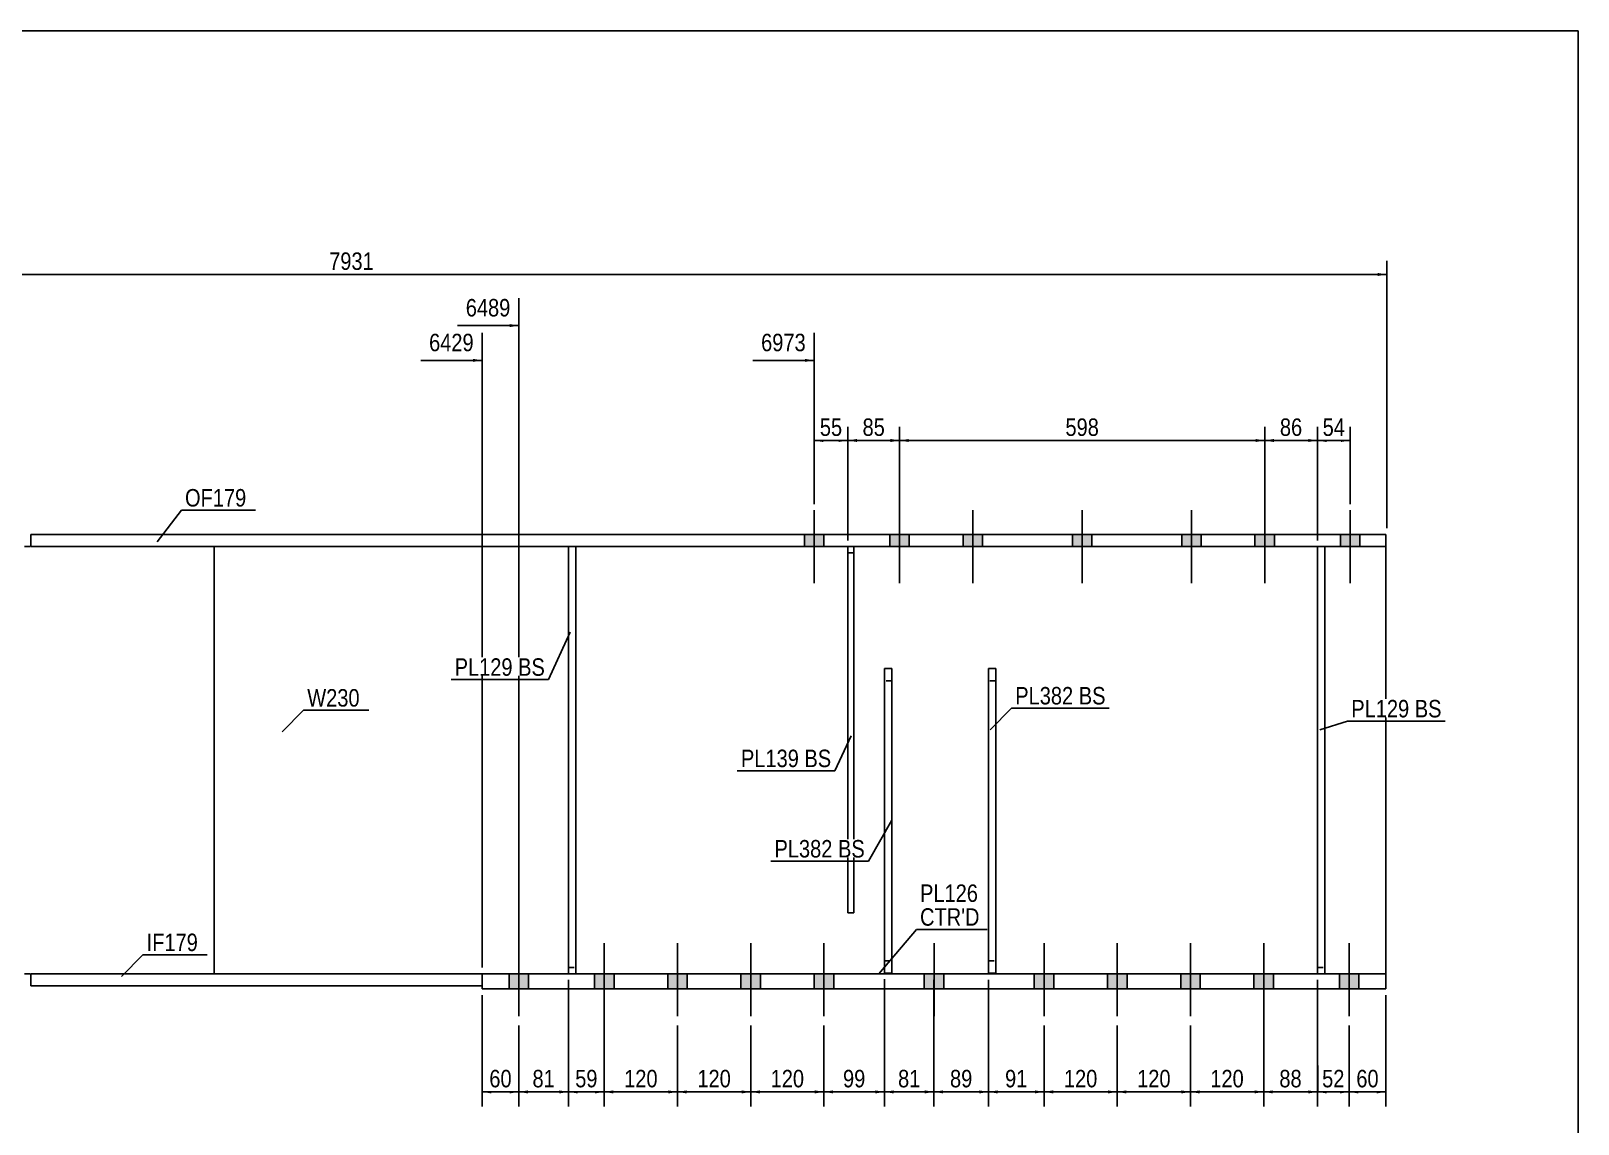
# Model space of a CAD drawing. Header units: millimetres. Extents: x -343 to 69, y -133 to 155.
# Drawn here: x -184.4 to 69.1, y -24.6 to 154.5 of the extents above; entities that cross this region are included whole.
import ezdxf

# ---------------------------------------------------------------- set-up
doc = ezdxf.new("R2010")
doc.units = ezdxf.units.MM
doc.linetypes.add('DXK_LINE_DOT1', pattern=[1.8814, 0.9407, -0.9407])
doc.styles.add('Arial Narrow', font='ARIALN.TTF', dxfattribs={"height": 0.2})

# ---------------------------------------------------------------- blocks, each defined once
blk = doc.blocks.new('Unknown-622253825-1209')
at = {"color": 5, "linetype": 'Continuous'}
for p, q in [((69.09, 154.51), (-340.91, 154.51)), ((69.09, -132.49), (69.09, 154.51))]:
    blk.add_line(p, q, dxfattribs=at)
blk = doc.blocks.new('Bolt-622253825-1235 - 1230')
at = {"linetype": 'Continuous'}
for points in [[(-102.86, 0), (-106.06, 0), (-106.06, -2.5), (-102.86, -2.5)], [(-102.86, 0), (-106.06, 0), (-106.06, -2.5), (-102.86, -2.5)], [(-102.86, 0), (-106.06, 0), (-106.06, -2.5), (-102.86, -2.5)], [(-102.86, 0), (-106.06, 0), (-106.06, -2.5), (-102.86, -2.5)], [(-88.86, 0), (-92.06, 0), (-92.06, -2.5), (-88.86, -2.5)], [(-88.86, 0), (-92.06, 0), (-92.06, -2.5), (-88.86, -2.5)], [(-88.86, 0), (-92.06, 0), (-92.06, -2.5), (-88.86, -2.5)], [(-88.86, 0), (-92.06, 0), (-92.06, -2.5), (-88.86, -2.5)], [(-76.86, 0), (-80.06, 0), (-80.06, -2.5), (-76.86, -2.5)], [(-76.86, 0), (-80.06, 0), (-80.06, -2.5), (-76.86, -2.5)], [(-76.86, 0), (-80.06, 0), (-80.06, -2.5), (-76.86, -2.5)], [(-76.86, 0), (-80.06, 0), (-80.06, -2.5), (-76.86, -2.5)], [(-64.86, 0), (-68.06, 0), (-68.06, -2.5), (-64.86, -2.5)], [(-64.86, 0), (-68.06, 0), (-68.06, -2.5), (-64.86, -2.5)], [(-64.86, 0), (-68.06, 0), (-68.06, -2.5), (-64.86, -2.5)], [(-64.86, 0), (-68.06, 0), (-68.06, -2.5), (-64.86, -2.5)], [(-52.86, 0), (-56.06, 0), (-56.06, -2.5), (-52.86, -2.5)], [(-52.86, 0), (-56.06, 0), (-56.06, -2.5), (-52.86, -2.5)], [(-52.86, 0), (-56.06, 0), (-56.06, -2.5), (-52.86, -2.5)], [(-52.86, 0), (-56.06, 0), (-56.06, -2.5), (-52.86, -2.5)], [(-34.83, 0), (-38.03, 0), (-38.03, -2.5), (-34.83, -2.5)], [(-34.83, 0), (-38.03, 0), (-38.03, -2.5), (-34.83, -2.5)], [(-34.83, 0), (-38.03, 0), (-38.03, -2.5), (-34.83, -2.5)], [(-34.83, 0), (-38.03, 0), (-38.03, -2.5), (-34.83, -2.5)], [(-16.81, 0), (-20.01, 0), (-20.01, -2.5), (-16.81, -2.5)], [(-16.81, 0), (-20.01, 0), (-20.01, -2.5), (-16.81, -2.5)], [(-16.81, 0), (-20.01, 0), (-20.01, -2.5), (-16.81, -2.5)], [(-16.81, 0), (-20.01, 0), (-20.01, -2.5), (-16.81, -2.5)], [(-4.81, 0), (-8.01, 0), (-8.01, -2.5), (-4.81, -2.5)], [(-4.81, 0), (-8.01, 0), (-8.01, -2.5), (-4.81, -2.5)], [(-4.81, 0), (-8.01, 0), (-8.01, -2.5), (-4.81, -2.5)], [(-4.81, 0), (-8.01, 0), (-8.01, -2.5), (-4.81, -2.5)], [(7.19, 0), (3.99, 0), (3.99, -2.5), (7.19, -2.5)], [(7.19, 0), (3.99, 0), (3.99, -2.5), (7.19, -2.5)], [(7.19, 0), (3.99, 0), (3.99, -2.5), (7.19, -2.5)], [(7.19, 0), (3.99, 0), (3.99, -2.5), (7.19, -2.5)], [(19.19, 0), (15.99, 0), (15.99, -2.5), (19.19, -2.5)], [(19.19, 0), (15.99, 0), (15.99, -2.5), (19.19, -2.5)], [(19.19, 0), (15.99, 0), (15.99, -2.5), (19.19, -2.5)], [(19.19, 0), (15.99, 0), (15.99, -2.5), (19.19, -2.5)], [(33.19, 0), (29.99, 0), (29.99, -2.5), (33.19, -2.5)], [(33.19, 0), (29.99, 0), (29.99, -2.5), (33.19, -2.5)], [(33.19, 0), (29.99, 0), (29.99, -2.5), (33.19, -2.5)], [(33.19, 0), (29.99, 0), (29.99, -2.5), (33.19, -2.5)]]:
    blk.add_hatch(color=3, dxfattribs=at).paths.add_polyline_path(points)
at = {"color": 3, "linetype": 'Continuous'}
for p, q in [((-104.46, -6.98), (-104.46, 5)), ((-104.46, -6.98), (-104.46, 5)), ((-104.46, -6.98), (-104.46, 5)), ((-104.46, -6.98), (-104.46, 5)), ((-90.46, -6.98), (-90.46, 5)), ((-90.46, -6.98), (-90.46, 5)), ((-90.46, -6.98), (-90.46, 5)), ((-90.46, -6.98), (-90.46, 5)), ((-78.46, -6.98), (-78.46, 5)), ((-78.46, -6.98), (-78.46, 5)), ((-78.46, -6.98), (-78.46, 5)), ((-78.46, -6.98), (-78.46, 5)), ((-66.46, -6.98), (-66.46, 5)), ((-66.46, -6.98), (-66.46, 5)), ((-66.46, -6.98), (-66.46, 5)), ((-66.46, -6.98), (-66.46, 5)), ((-54.46, -6.98), (-54.46, 5)), ((-54.46, -6.98), (-54.46, 5)), ((-54.46, -6.98), (-54.46, 5)), ((-54.46, -6.98), (-54.46, 5)), ((-36.43, -6.98), (-36.43, 5)), ((-36.43, -6.98), (-36.43, 5)), ((-36.43, -6.98), (-36.43, 5)), ((-36.43, -6.98), (-36.43, 5)), ((-18.41, -6.98), (-18.41, 5)), ((-18.41, -6.98), (-18.41, 5)), ((-18.41, -6.98), (-18.41, 5)), ((-18.41, -6.98), (-18.41, 5)), ((-6.41, -6.98), (-6.41, 5)), ((-6.41, -6.98), (-6.41, 5)), ((-6.41, -6.98), (-6.41, 5)), ((-6.41, -6.98), (-6.41, 5)), ((5.59, -6.98), (5.59, 5)), ((5.59, -6.98), (5.59, 5)), ((5.59, -6.98), (5.59, 5)), ((5.59, -6.98), (5.59, 5)), ((17.59, -6.98), (17.59, 5)), ((17.59, -6.98), (17.59, 5)), ((17.59, -6.98), (17.59, 5)), ((17.59, -6.98), (17.59, 5)), ((31.59, -6.98), (31.59, 5)), ((31.59, -6.98), (31.59, 5)), ((31.59, -6.98), (31.59, 5)), ((31.59, -6.98), (31.59, 5)), ((-106.06, -2.5), (-106.06, 0)), ((-106.06, -2.5), (-106.06, 0)), ((-106.06, -2.5), (-106.06, 0)), ((-106.06, -2.5), (-106.06, 0)), ((-102.86, -2.5), (-102.86, 0)), ((-102.86, -2.5), (-102.86, 0)), ((-102.86, -2.5), (-102.86, 0)), ((-102.86, -2.5), (-102.86, 0)), ((-92.06, -2.5), (-92.06, 0)), ((-92.06, -2.5), (-92.06, 0)), ((-92.06, -2.5), (-92.06, 0)), ((-92.06, -2.5), (-92.06, 0)), ((-88.86, -2.5), (-88.86, 0)), ((-88.86, -2.5), (-88.86, 0)), ((-88.86, -2.5), (-88.86, 0)), ((-88.86, -2.5), (-88.86, 0)), ((-80.06, -2.5), (-80.06, 0)), ((-80.06, -2.5), (-80.06, 0)), ((-80.06, -2.5), (-80.06, 0)), ((-80.06, -2.5), (-80.06, 0)), ((-76.86, -2.5), (-76.86, 0)), ((-76.86, -2.5), (-76.86, 0)), ((-76.86, -2.5), (-76.86, 0)), ((-76.86, -2.5), (-76.86, 0)), ((-68.06, -2.5), (-68.06, 0)), ((-68.06, -2.5), (-68.06, 0)), ((-68.06, -2.5), (-68.06, 0)), ((-68.06, -2.5), (-68.06, 0)), ((-64.86, -2.5), (-64.86, 0)), ((-64.86, -2.5), (-64.86, 0)), ((-64.86, -2.5), (-64.86, 0)), ((-64.86, -2.5), (-64.86, 0)), ((-56.06, -2.5), (-56.06, 0)), ((-56.06, -2.5), (-56.06, 0)), ((-56.06, -2.5), (-56.06, 0)), ((-56.06, -2.5), (-56.06, 0)), ((-52.86, -2.5), (-52.86, 0)), ((-52.86, -2.5), (-52.86, 0)), ((-52.86, -2.5), (-52.86, 0)), ((-52.86, -2.5), (-52.86, 0)), ((-38.03, -2.5), (-38.03, 0)), ((-38.03, -2.5), (-38.03, 0)), ((-38.03, -2.5), (-38.03, 0)), ((-38.03, -2.5), (-38.03, 0)), ((-34.83, -2.5), (-34.83, 0)), ((-34.83, -2.5), (-34.83, 0)), ((-34.83, -2.5), (-34.83, 0)), ((-34.83, -2.5), (-34.83, 0)), ((-20.01, -2.5), (-20.01, 0)), ((-20.01, -2.5), (-20.01, 0)), ((-20.01, -2.5), (-20.01, 0)), ((-20.01, -2.5), (-20.01, 0)), ((-16.81, -2.5), (-16.81, 0)), ((-16.81, -2.5), (-16.81, 0)), ((-16.81, -2.5), (-16.81, 0)), ((-16.81, -2.5), (-16.81, 0)), ((-8.01, -2.5), (-8.01, 0)), ((-8.01, -2.5), (-8.01, 0)), ((-8.01, -2.5), (-8.01, 0)), ((-8.01, -2.5), (-8.01, 0)), ((-4.81, -2.5), (-4.81, 0)), ((-4.81, -2.5), (-4.81, 0)), ((-4.81, -2.5), (-4.81, 0)), ((-4.81, -2.5), (-4.81, 0)), ((3.99, -2.5), (3.99, 0)), ((3.99, -2.5), (3.99, 0)), ((3.99, -2.5), (3.99, 0)), ((3.99, -2.5), (3.99, 0)), ((7.19, -2.5), (7.19, 0)), ((7.19, -2.5), (7.19, 0)), ((7.19, -2.5), (7.19, 0)), ((7.19, -2.5), (7.19, 0)), ((15.99, -2.5), (15.99, 0)), ((15.99, -2.5), (15.99, 0)), ((15.99, -2.5), (15.99, 0)), ((15.99, -2.5), (15.99, 0)), ((19.19, -2.5), (19.19, 0)), ((19.19, -2.5), (19.19, 0)), ((19.19, -2.5), (19.19, 0)), ((19.19, -2.5), (19.19, 0)), ((29.99, -2.5), (29.99, 0)), ((29.99, -2.5), (29.99, 0)), ((29.99, -2.5), (29.99, 0)), ((29.99, -2.5), (29.99, 0)), ((33.19, -2.5), (33.19, 0)), ((33.19, -2.5), (33.19, 0)), ((33.19, -2.5), (33.19, 0)), ((33.19, -2.5), (33.19, 0))]:
    blk.add_line(p, q, dxfattribs=at)
blk = doc.blocks.new('Part-622253825-1252 - 1230')
at = {"color": 7, "linetype": 'DXK_LINE_DOT1'}
for p, q in [((-299.5, 70), (-299.5, 0)), ((-299.5, 70), (-234.49, 70)), ((-234.39, 70), (-154.39, 70)), ((-154.39, 70), (-154.39, 0)), ((-299.5, 0), (-234.49, 0)), ((-234.39, 0), (-154.39, 0))]:
    blk.add_line(p, q, dxfattribs=at)
blk = doc.blocks.new('Part-622253825-1497 - 1230')
at = {"color": 2, "linetype": 'Continuous'}
for p, q in [((37.59, 0), (-110.47, 0)), ((-110.47, 0), (-110.47, -2.5)), ((37.59, -2.5), (-110.47, -2.5)), ((37.59, -2.5), (37.59, 0))]:
    blk.add_line(p, q, dxfattribs=at)
blk = doc.blocks.new('Part-622253825-1463 - 1230')
at = {"color": 2, "linetype": 'Continuous'}
for p, q in [((-96.32, 0), (-96.32, 70)), ((-96.32, 70), (-95.12, 70)), ((-95.12, 70), (-95.12, 0)), ((-95.12, 0), (-96.32, 0))]:
    blk.add_line(p, q, dxfattribs=at)
blk = doc.blocks.new('Part-622253825-3722 - 1230')
at = {"color": 2, "linetype": 'Continuous'}
for p, q in [((-44.55, 50), (-44.55, 0.1)), ((-43.35, 50), (-44.55, 50)), ((-43.35, 50), (-43.35, 0.1)), ((-43.35, 0.1), (-44.55, 0.1))]:
    blk.add_line(p, q, dxfattribs=at)
blk = doc.blocks.new('Part-622253825-1361 - 1230')
at = {"color": 2, "linetype": 'Continuous'}
for p, q in [((-50.55, 70), (-50.55, 10)), ((-50.55, 70), (-49.55, 70)), ((-49.55, 70), (-49.55, 10)), ((-49.55, 10), (-50.55, 10))]:
    blk.add_line(p, q, dxfattribs=at)
at = {"color": 7, "linetype": 'DXK_LINE_DOT1'}
blk.add_line((-50.55, 69), (-49.55, 69), dxfattribs=at)
blk = doc.blocks.new('Part-622253825-1384 - 1230')
at = {"color": 7, "linetype": 'DXK_LINE_DOT1'}
for p, q in [((-50.55, 10), (-50.55, 70)), ((-50.55, 70), (-49.55, 70)), ((-49.55, 70), (-49.55, 10)), ((-49.55, 10), (-50.55, 10))]:
    blk.add_line(p, q, dxfattribs=at)
blk = doc.blocks.new('Part-622253825-1436 - 1230')
at = {"color": 7, "linetype": 'DXK_LINE_DOT1'}
for p, q in [((-96.32, 70), (-96.32, 0)), ((-96.32, 70), (-95.12, 70)), ((-95.12, 70), (-95.12, 0)), ((-96.32, 1), (-95.12, 1)), ((-95.12, 0), (-96.32, 0))]:
    blk.add_line(p, q, dxfattribs=at)
blk = doc.blocks.new('Part-622253825-1441 - 1230')
at = {"color": 7, "linetype": 'DXK_LINE_DOT1'}
for p, q in [((26.39, 70), (26.39, 0)), ((26.39, 70), (27.59, 70)), ((27.59, 70), (27.59, 0)), ((26.39, 1), (27.59, 1)), ((27.59, 0), (26.39, 0))]:
    blk.add_line(p, q, dxfattribs=at)
blk = doc.blocks.new('Part-622253825-1468 - 1230')
at = {"color": 2, "linetype": 'Continuous'}
for p, q in [((26.39, 0), (26.39, 70)), ((26.39, 70), (27.59, 70)), ((27.59, 70), (27.59, 0)), ((27.59, 0), (26.39, 0))]:
    blk.add_line(p, q, dxfattribs=at)
blk = doc.blocks.new('Part-622253825-1519 - 1230')
at = {"color": 2, "linetype": 'Continuous'}
for p, q in [((-110.47, 0), (-184.39, 0)), ((-184.39, -2), (-184.39, 0)), ((-184.39, -2), (-110.47, -2))]:
    blk.add_line(p, q, dxfattribs=at)
at = {"color": 7, "linetype": 'DXK_LINE_DOT1'}
blk.add_line((-110.47, -2), (-110.47, 0), dxfattribs=at)
blk = doc.blocks.new('Part-622253825-1563 - 1230')
at = {"color": 2, "linetype": 'Continuous'}
for p, q in [((-154.39, 70), (-154.4, 0)), ((37.59, 70), (37.59, 0))]:
    blk.add_line(p, q, dxfattribs=at)
at = {"color": 7, "linetype": 'DXK_LINE_DOT1'}
for p, q in [((-154.39, 70), (-96.32, 70)), ((-95.12, 70), (-50.55, 70)), ((-49.55, 70), (26.39, 70)), ((27.59, 70), (37.59, 70)), ((-154.4, 0), (-96.32, 0)), ((-95.12, 0), (26.39, 0)), ((27.59, 0), (37.59, 0))]:
    blk.add_line(p, q, dxfattribs=at)
blk = doc.blocks.new('Part-622253825-1585 - 1230')
at = {"color": 2, "linetype": 'Continuous'}
for p, q in [((-184.39, 72), (-184.39, 70)), ((-184.39, 72), (37.59, 72)), ((37.59, 72), (37.59, 70)), ((-96.32, 70), (-184.39, 70)), ((26.39, 70), (-95.12, 70)), ((37.59, 70), (27.59, 70))]:
    blk.add_line(p, q, dxfattribs=at)
blk = doc.blocks.new('Part-622253825-3720 - 1230')
at = {"color": 7, "linetype": 'DXK_LINE_DOT1'}
for p, q in [((-44.55, 0.1), (-44.55, 50)), ((-44.55, 50), (-43.35, 50)), ((-43.35, 50), (-43.35, 0.1)), ((-43.35, 48), (-44.55, 48)), ((-44.55, 2.1), (-43.35, 2.1)), ((-43.35, 0.1), (-44.55, 0.1))]:
    blk.add_line(p, q, dxfattribs=at)
blk = doc.blocks.new('Part-622253825-3724 - 1230')
at = {"color": 7, "linetype": 'DXK_LINE_DOT1'}
for p, q in [((-27.52, 0.1), (-27.52, 50)), ((-27.52, 50), (-26.32, 50)), ((-26.32, 50), (-26.32, 0.1)), ((-26.32, 48), (-27.52, 48)), ((-27.52, 2.1), (-26.32, 2.1)), ((-26.32, 0.1), (-27.52, 0.1))]:
    blk.add_line(p, q, dxfattribs=at)
blk = doc.blocks.new('Part-622253825-3726 - 1230')
at = {"color": 2, "linetype": 'Continuous'}
for p, q in [((-27.52, 50), (-27.52, 0.1)), ((-26.32, 50), (-27.52, 50)), ((-26.32, 50), (-26.32, 0.1)), ((-26.32, 0.1), (-27.52, 0.1))]:
    blk.add_line(p, q, dxfattribs=at)
blk = doc.blocks.new('Bolt-622253825-3728 - 1230')
at = {"linetype": 'Continuous'}
for points in [[(-54.48, 72), (-57.68, 72), (-57.68, 70), (-54.48, 70)], [(-54.48, 72), (-57.68, 72), (-57.68, 70), (-54.48, 70)], [(-40.48, 72), (-43.68, 72), (-43.68, 70), (-40.48, 70)], [(-40.48, 72), (-43.68, 72), (-43.68, 70), (-40.48, 70)], [(-28.48, 72), (-31.68, 72), (-31.68, 70), (-28.48, 70)], [(-28.48, 72), (-31.68, 72), (-31.68, 70), (-28.48, 70)], [(-10.56, 72), (-13.76, 72), (-13.76, 70), (-10.56, 70)], [(-10.56, 72), (-13.76, 72), (-13.76, 70), (-10.56, 70)], [(7.35, 72), (4.15, 72), (4.15, 70), (7.35, 70)], [(7.35, 72), (4.15, 72), (4.15, 70), (7.35, 70)], [(19.35, 72), (16.15, 72), (16.15, 70), (19.35, 70)], [(19.35, 72), (16.15, 72), (16.15, 70), (19.35, 70)], [(33.35, 72), (30.15, 72), (30.15, 70), (33.35, 70)], [(33.35, 72), (30.15, 72), (30.15, 70), (33.35, 70)]]:
    blk.add_hatch(color=3, dxfattribs=at).paths.add_polyline_path(points)
at = {"color": 3, "linetype": 'Continuous'}
for p, q in [((-56.08, 75.97), (-56.08, 64)), ((-56.08, 75.97), (-56.08, 64)), ((-42.08, 75.97), (-42.08, 64)), ((-42.08, 75.97), (-42.08, 64)), ((-30.08, 75.97), (-30.08, 64)), ((-30.08, 75.97), (-30.08, 64)), ((-12.16, 75.97), (-12.16, 64)), ((-12.16, 75.97), (-12.16, 64)), ((5.75, 75.97), (5.75, 64)), ((5.75, 75.97), (5.75, 64)), ((17.75, 75.97), (17.75, 64)), ((17.75, 75.97), (17.75, 64)), ((31.75, 75.97), (31.75, 64)), ((31.75, 75.97), (31.75, 64)), ((-57.68, 72), (-57.68, 70)), ((-57.68, 72), (-57.68, 70)), ((-54.48, 72), (-54.48, 70)), ((-54.48, 72), (-54.48, 70)), ((-43.68, 72), (-43.68, 70)), ((-43.68, 72), (-43.68, 70)), ((-40.48, 72), (-40.48, 70)), ((-40.48, 72), (-40.48, 70)), ((-31.68, 72), (-31.68, 70)), ((-31.68, 72), (-31.68, 70)), ((-28.48, 72), (-28.48, 70)), ((-28.48, 72), (-28.48, 70)), ((-13.76, 72), (-13.76, 70)), ((-13.76, 72), (-13.76, 70)), ((-10.56, 72), (-10.56, 70)), ((-10.56, 72), (-10.56, 70)), ((4.15, 72), (4.15, 70)), ((4.15, 72), (4.15, 70)), ((7.35, 72), (7.35, 70)), ((7.35, 72), (7.35, 70)), ((16.15, 72), (16.15, 70)), ((16.15, 72), (16.15, 70)), ((19.35, 72), (19.35, 70)), ((19.35, 72), (19.35, 70)), ((30.15, 72), (30.15, 70)), ((30.15, 72), (30.15, 70)), ((33.35, 72), (33.35, 70)), ((33.35, 72), (33.35, 70))]:
    blk.add_line(p, q, dxfattribs=at)
blk = doc.blocks.new('StraightDimension-622253825-7044 - 1230')
at = {"linetype": 'Continuous'}
for points in [[(33.09, -19.62), (31.59, -19.37), (33.09, -19.12)], [(36.09, -19.12), (37.59, -19.37), (36.09, -19.62)]]:
    blk.add_hatch(color=7, dxfattribs=at).paths.add_polyline_path(points)
at = {"color": 7, "linetype": 'Continuous'}
for p, q in [((37.59, -3.5), (37.59, -21.77)), ((31.59, -8.5), (31.59, -21.77)), ((31.59, -19.37), (37.59, -19.37))]:
    blk.add_line(p, q, dxfattribs=at)
at = {"color": 0}
blk.add_wipeout([(37.02, -19.22), (37.02, -15.02), (32.16, -15.02), (32.16, -19.22)], dxfattribs=at)
at = {"color": 3, "style": 'Arial Narrow'}
blk.add_text('60', height=2.863, dxfattribs=at).set_placement((32.76, -18.62))
blk = doc.blocks.new('StraightDimension-622253825-5578 - 1230')
at = {"linetype": 'Continuous'}
for points in [[(-49.05, 87.14), (-50.55, 87.39), (-49.05, 87.64)], [(-43.58, 87.64), (-42.08, 87.39), (-43.58, 87.14)]]:
    blk.add_hatch(color=7, dxfattribs=at).paths.add_polyline_path(points)
at = {"color": 7, "linetype": 'Continuous'}
for p, q in [((-50.55, 71), (-50.55, 89.64)), ((-42.08, 70.99), (-42.08, 89.64)), ((-50.55, 87.39), (-42.08, 87.39))]:
    blk.add_line(p, q, dxfattribs=at)
at = {"color": 0}
blk.add_wipeout([(-43.89, 87.54), (-43.89, 91.74), (-48.74, 91.74), (-48.74, 87.54)], dxfattribs=at)
at = {"color": 3, "style": 'Arial Narrow'}
blk.add_text('85', height=2.863, dxfattribs=at).set_placement((-48.14, 88.14))
blk = doc.blocks.new('StraightDimension-622253825-5575 - 1230')
at = {"linetype": 'Continuous'}
for points in [[(27.89, 87.14), (26.39, 87.39), (27.89, 87.64)], [(30.25, 87.64), (31.75, 87.39), (30.25, 87.14)]]:
    blk.add_hatch(color=7, dxfattribs=at).paths.add_polyline_path(points)
at = {"color": 7, "linetype": 'Continuous'}
for p, q in [((26.39, 71), (26.39, 89.64)), ((31.75, 76.97), (31.75, 89.64)), ((26.39, 87.39), (31.75, 87.39))]:
    blk.add_line(p, q, dxfattribs=at)
at = {"color": 0}
blk.add_wipeout([(31.5, 87.54), (31.5, 91.74), (26.64, 91.74), (26.64, 87.54)], dxfattribs=at)
at = {"color": 3, "style": 'Arial Narrow'}
blk.add_text('54', height=2.863, dxfattribs=at).set_placement((27.24, 88.14))
blk = doc.blocks.new('StraightDimension-622253825-5579 - 1230')
at = {"linetype": 'Continuous'}
for points in [[(-54.58, 87.14), (-56.08, 87.39), (-54.58, 87.64)], [(-52.05, 87.64), (-50.55, 87.39), (-52.05, 87.14)]]:
    blk.add_hatch(color=7, dxfattribs=at).paths.add_polyline_path(points)
at = {"color": 7, "linetype": 'Continuous'}
for p, q in [((-56.08, 78), (-56.08, 89.64)), ((-50.55, 71), (-50.55, 89.64)), ((-56.08, 87.39), (-50.55, 87.39))]:
    blk.add_line(p, q, dxfattribs=at)
at = {"color": 0}
blk.add_wipeout([(-50.89, 87.54), (-50.89, 91.74), (-55.74, 91.74), (-55.74, 87.54)], dxfattribs=at)
at = {"color": 3, "style": 'Arial Narrow'}
blk.add_text('55', height=2.863, dxfattribs=at).set_placement((-55.14, 88.14))
blk = doc.blocks.new('StraightDimension-622253825-1773 - 1230')
at = {"linetype": 'Continuous'}
blk.add_hatch(color=7, dxfattribs=at).paths.add_polyline_path([(36.25, 114.85), (37.75, 114.6), (36.25, 114.35)])
at = {"color": 7, "linetype": 'Continuous'}
for p, q in [((37.75, 73), (37.75, 116.85)), ((-301.49, 114.6), (37.75, 114.6))]:
    blk.add_line(p, q, dxfattribs=at)
at = {"color": 0}
blk.add_wipeout([(-127.61, 114.75), (-127.61, 118.95), (-136.13, 118.95), (-136.13, 114.75)], dxfattribs=at)
at = {"color": 3, "style": 'Arial Narrow'}
blk.add_text('7931', height=2.863, dxfattribs=at).set_placement((-135.53, 115.35))
blk = doc.blocks.new('StraightDimension-622253825-4589 - 1230')
at = {"linetype": 'Continuous'}
blk.add_hatch(color=7, dxfattribs=at).paths.add_polyline_path([(-105.96, 106.47), (-104.46, 106.22), (-105.96, 105.97)])
at = {"color": 7, "linetype": 'Continuous'}
for p, q in [((-104.46, 1), (-104.46, 110.72)), ((-114.52, 106.22), (-104.46, 106.22))]:
    blk.add_line(p, q, dxfattribs=at)
at = {"color": 0}
blk.add_wipeout([(-105.24, 107.12), (-105.24, 111.32), (-113.75, 111.32), (-113.75, 107.12)], dxfattribs=at)
at = {"color": 3, "style": 'Arial Narrow'}
blk.add_text('6489', height=2.863, dxfattribs=at).set_placement((-113.15, 107.72))
blk = doc.blocks.new('StraightDimension-622253825-7045 - 1230')
at = {"linetype": 'Continuous'}
for points in [[(27.89, -19.62), (26.39, -19.37), (27.89, -19.12)], [(30.09, -19.12), (31.59, -19.37), (30.09, -19.62)]]:
    blk.add_hatch(color=7, dxfattribs=at).paths.add_polyline_path(points)
at = {"color": 7, "linetype": 'Continuous'}
for p, q in [((26.39, -1), (26.39, -21.77)), ((31.59, -8.5), (31.59, -21.77)), ((26.39, -19.37), (31.59, -19.37))]:
    blk.add_line(p, q, dxfattribs=at)
at = {"color": 0}
blk.add_wipeout([(31.42, -19.22), (31.42, -15.02), (26.56, -15.02), (26.56, -19.22)], dxfattribs=at)
at = {"color": 3, "style": 'Arial Narrow'}
blk.add_text('52', height=2.863, dxfattribs=at).set_placement((27.16, -18.62))
blk = doc.blocks.new('StraightDimension-622253825-4588 - 1230')
at = {"linetype": 'Continuous'}
blk.add_hatch(color=7, dxfattribs=at).paths.add_polyline_path([(-57.58, 100.77), (-56.08, 100.52), (-57.58, 100.27)])
at = {"color": 7, "linetype": 'Continuous'}
for p, q in [((-56.08, 76.97), (-56.08, 105.02)), ((-66.14, 100.52), (-56.08, 100.52))]:
    blk.add_line(p, q, dxfattribs=at)
at = {"color": 0}
blk.add_wipeout([(-56.85, 101.42), (-56.85, 105.62), (-65.36, 105.62), (-65.36, 101.42)], dxfattribs=at)
at = {"color": 3, "style": 'Arial Narrow'}
blk.add_text('6973', height=2.863, dxfattribs=at).set_placement((-64.76, 102.02))
blk = doc.blocks.new('StraightDimension-622253825-4590 - 1230')
at = {"linetype": 'Continuous'}
blk.add_hatch(color=7, dxfattribs=at).paths.add_polyline_path([(-111.97, 100.77), (-110.47, 100.52), (-111.97, 100.27)])
at = {"color": 7, "linetype": 'Continuous'}
for p, q in [((-110.47, 1), (-110.47, 105.02)), ((-120.53, 100.52), (-110.47, 100.52))]:
    blk.add_line(p, q, dxfattribs=at)
at = {"color": 0, "linetype": 'Continuous'}
blk.add_wipeout([(-292.96, 101.87), (-292.96, 106.07), (-298.91, 106.07), (-298.91, 101.87)], dxfattribs=at)
at = {"color": 7, "linetype": 'Continuous'}
for p, q in [((-299.49, 81.02), (-299.49, 105.77)), ((-298.99, 101.52), (-299.49, 101.27)), ((-298.99, 101.02), (-299.49, 101.27)), ((-293.56, 101.27), (-299.49, 101.27))]:
    blk.add_line(p, q, dxfattribs=at)
at = {"color": 3, "linetype": 'Continuous', "style": 'Arial Narrow'}
blk.add_text('RD', height=2.863, dxfattribs=at).set_placement((-298.31, 102.47))
at = {"color": 0}
blk.add_wipeout([(-111.24, 101.42), (-111.24, 105.62), (-119.76, 105.62), (-119.76, 101.42)], dxfattribs=at)
at = {"color": 3, "style": 'Arial Narrow'}
blk.add_text('6429', height=2.863, dxfattribs=at).set_placement((-119.16, 102.02))
blk = doc.blocks.new('StraightDimension-622253825-5576 - 1230')
at = {"linetype": 'Continuous'}
for points in [[(19.25, 87.14), (17.75, 87.39), (19.25, 87.64)], [(24.89, 87.64), (26.39, 87.39), (24.89, 87.14)]]:
    blk.add_hatch(color=7, dxfattribs=at).paths.add_polyline_path(points)
at = {"color": 7, "linetype": 'Continuous'}
for p, q in [((17.75, 71), (17.75, 89.64)), ((26.39, 71), (26.39, 89.64)), ((17.75, 87.39), (26.39, 87.39))]:
    blk.add_line(p, q, dxfattribs=at)
at = {"color": 0}
blk.add_wipeout([(24.5, 87.54), (24.5, 91.74), (19.64, 91.74), (19.64, 87.54)], dxfattribs=at)
at = {"color": 3, "style": 'Arial Narrow'}
blk.add_text('86', height=2.863, dxfattribs=at).set_placement((20.24, 88.14))
blk = doc.blocks.new('StraightDimension-622253825-5577 - 1230')
at = {"linetype": 'Continuous'}
for points in [[(-40.58, 87.14), (-42.08, 87.39), (-40.58, 87.64)], [(16.25, 87.64), (17.75, 87.39), (16.25, 87.14)]]:
    blk.add_hatch(color=7, dxfattribs=at).paths.add_polyline_path(points)
at = {"color": 7, "linetype": 'Continuous'}
for p, q in [((-42.08, 70.99), (-42.08, 89.64)), ((17.75, 71), (17.75, 89.64)), ((-42.08, 87.39), (17.75, 87.39))]:
    blk.add_line(p, q, dxfattribs=at)
at = {"color": 0}
blk.add_wipeout([(-8.82, 87.54), (-8.82, 91.74), (-15.5, 91.74), (-15.5, 87.54)], dxfattribs=at)
at = {"color": 3, "style": 'Arial Narrow'}
blk.add_text('598', height=2.863, dxfattribs=at).set_placement((-14.9, 88.14))
blk = doc.blocks.new('StraightDimension-622253825-7046 - 1230')
at = {"linetype": 'Continuous'}
for points in [[(19.08, -19.62), (17.58, -19.37), (19.08, -19.12)], [(24.89, -19.12), (26.39, -19.37), (24.89, -19.62)]]:
    blk.add_hatch(color=7, dxfattribs=at).paths.add_polyline_path(points)
at = {"color": 7, "linetype": 'Continuous'}
for p, q in [((17.58, -1), (17.58, -21.77)), ((26.39, -1), (26.39, -21.77)), ((17.58, -19.37), (26.39, -19.37))]:
    blk.add_line(p, q, dxfattribs=at)
at = {"color": 0}
blk.add_wipeout([(24.41, -19.22), (24.41, -15.02), (19.55, -15.02), (19.55, -19.22)], dxfattribs=at)
at = {"color": 3, "style": 'Arial Narrow'}
blk.add_text('88', height=2.863, dxfattribs=at).set_placement((20.15, -18.62))
blk = doc.blocks.new('StraightDimension-622253825-7047 - 1230')
at = {"linetype": 'Continuous'}
for points in [[(7.09, -19.62), (5.59, -19.37), (7.09, -19.12)], [(16.08, -19.12), (17.58, -19.37), (16.08, -19.62)]]:
    blk.add_hatch(color=7, dxfattribs=at).paths.add_polyline_path(points)
at = {"color": 7, "linetype": 'Continuous'}
for p, q in [((17.58, -1), (17.58, -21.77)), ((5.59, -8.5), (5.59, -21.77)), ((5.59, -19.37), (17.58, -19.37))]:
    blk.add_line(p, q, dxfattribs=at)
at = {"color": 0}
blk.add_wipeout([(14.93, -19.22), (14.93, -15.02), (8.24, -15.02), (8.24, -19.22)], dxfattribs=at)
at = {"color": 3, "style": 'Arial Narrow'}
blk.add_text('120', height=2.863, dxfattribs=at).set_placement((8.84, -18.62))
blk = doc.blocks.new('StraightDimension-622253825-7048 - 1230')
at = {"linetype": 'Continuous'}
for points in [[(-4.91, -19.62), (-6.41, -19.37), (-4.91, -19.12)], [(4.09, -19.12), (5.59, -19.37), (4.09, -19.62)]]:
    blk.add_hatch(color=7, dxfattribs=at).paths.add_polyline_path(points)
at = {"color": 7, "linetype": 'Continuous'}
for p, q in [((-6.41, -8.5), (-6.41, -21.77)), ((5.59, -8.5), (5.59, -21.77)), ((-6.41, -19.37), (5.59, -19.37))]:
    blk.add_line(p, q, dxfattribs=at)
at = {"color": 0}
blk.add_wipeout([(2.93, -19.22), (2.93, -15.02), (-3.75, -15.02), (-3.75, -19.22)], dxfattribs=at)
at = {"color": 3, "style": 'Arial Narrow'}
blk.add_text('120', height=2.863, dxfattribs=at).set_placement((-3.15, -18.62))
blk = doc.blocks.new('StraightDimension-622253825-7049 - 1230')
at = {"linetype": 'Continuous'}
for points in [[(-16.91, -19.62), (-18.41, -19.37), (-16.91, -19.12)], [(-7.91, -19.12), (-6.41, -19.37), (-7.91, -19.62)]]:
    blk.add_hatch(color=7, dxfattribs=at).paths.add_polyline_path(points)
at = {"color": 7, "linetype": 'Continuous'}
for p, q in [((-18.41, -8.5), (-18.41, -21.77)), ((-6.41, -8.5), (-6.41, -21.77)), ((-18.41, -19.37), (-6.41, -19.37))]:
    blk.add_line(p, q, dxfattribs=at)
at = {"color": 0}
blk.add_wipeout([(-9.07, -19.22), (-9.07, -15.02), (-15.75, -15.02), (-15.75, -19.22)], dxfattribs=at)
at = {"color": 3, "style": 'Arial Narrow'}
blk.add_text('120', height=2.863, dxfattribs=at).set_placement((-15.15, -18.62))
blk = doc.blocks.new('StraightDimension-622253825-7050 - 1230')
at = {"linetype": 'Continuous'}
for points in [[(-26.02, -19.62), (-27.52, -19.37), (-26.02, -19.12)], [(-19.91, -19.12), (-18.41, -19.37), (-19.91, -19.62)]]:
    blk.add_hatch(color=7, dxfattribs=at).paths.add_polyline_path(points)
at = {"color": 7, "linetype": 'Continuous'}
for p, q in [((-27.52, -1), (-27.52, -21.77)), ((-18.41, -8.5), (-18.41, -21.77)), ((-27.52, -19.37), (-18.41, -19.37))]:
    blk.add_line(p, q, dxfattribs=at)
at = {"color": 0}
blk.add_wipeout([(-20.54, -19.22), (-20.54, -15.02), (-25.39, -15.02), (-25.39, -19.22)], dxfattribs=at)
at = {"color": 3, "style": 'Arial Narrow'}
blk.add_text('91', height=2.863, dxfattribs=at).set_placement((-24.79, -18.62))
blk = doc.blocks.new('StraightDimension-622253825-7051 - 1230')
at = {"linetype": 'Continuous'}
for points in [[(-34.94, -19.62), (-36.44, -19.37), (-34.94, -19.12)], [(-29.02, -19.12), (-27.52, -19.37), (-29.02, -19.62)]]:
    blk.add_hatch(color=7, dxfattribs=at).paths.add_polyline_path(points)
at = {"color": 7, "linetype": 'Continuous'}
for p, q in [((-36.44, -1), (-36.44, -21.77)), ((-27.52, -1), (-27.52, -21.77)), ((-36.44, -19.37), (-27.52, -19.37))]:
    blk.add_line(p, q, dxfattribs=at)
at = {"color": 0}
blk.add_wipeout([(-29.55, -19.22), (-29.55, -15.02), (-34.41, -15.02), (-34.41, -19.22)], dxfattribs=at)
at = {"color": 3, "style": 'Arial Narrow'}
blk.add_text('89', height=2.863, dxfattribs=at).set_placement((-33.81, -18.62))
blk = doc.blocks.new('StraightDimension-622253825-7052 - 1230')
at = {"linetype": 'Continuous'}
for points in [[(-43.05, -19.62), (-44.55, -19.37), (-43.05, -19.12)], [(-37.94, -19.12), (-36.44, -19.37), (-37.94, -19.62)]]:
    blk.add_hatch(color=7, dxfattribs=at).paths.add_polyline_path(points)
at = {"color": 7, "linetype": 'Continuous'}
for p, q in [((-44.55, -0.9), (-44.55, -21.77)), ((-36.44, -1), (-36.44, -21.77)), ((-44.55, -19.37), (-36.44, -19.37))]:
    blk.add_line(p, q, dxfattribs=at)
at = {"color": 0}
blk.add_wipeout([(-38.07, -19.22), (-38.07, -15.02), (-42.92, -15.02), (-42.92, -19.22)], dxfattribs=at)
at = {"color": 3, "style": 'Arial Narrow'}
blk.add_text('81', height=2.863, dxfattribs=at).set_placement((-42.32, -18.62))
blk = doc.blocks.new('StraightDimension-622253825-7053 - 1230')
at = {"linetype": 'Continuous'}
for points in [[(-52.96, -19.62), (-54.46, -19.37), (-52.96, -19.12)], [(-46.05, -19.12), (-44.55, -19.37), (-46.05, -19.62)]]:
    blk.add_hatch(color=7, dxfattribs=at).paths.add_polyline_path(points)
at = {"color": 7, "linetype": 'Continuous'}
for p, q in [((-44.55, -0.9), (-44.55, -21.77)), ((-54.46, -8.5), (-54.46, -21.77)), ((-54.46, -19.37), (-44.55, -19.37))]:
    blk.add_line(p, q, dxfattribs=at)
at = {"color": 0}
blk.add_wipeout([(-47.08, -19.22), (-47.08, -15.02), (-51.94, -15.02), (-51.94, -19.22)], dxfattribs=at)
at = {"color": 3, "style": 'Arial Narrow'}
blk.add_text('99', height=2.863, dxfattribs=at).set_placement((-51.34, -18.62))
blk = doc.blocks.new('StraightDimension-622253825-7054 - 1230')
at = {"linetype": 'Continuous'}
for points in [[(-64.96, -19.62), (-66.46, -19.37), (-64.96, -19.12)], [(-55.96, -19.12), (-54.46, -19.37), (-55.96, -19.62)]]:
    blk.add_hatch(color=7, dxfattribs=at).paths.add_polyline_path(points)
at = {"color": 7, "linetype": 'Continuous'}
for p, q in [((-66.46, -8.5), (-66.46, -21.77)), ((-54.46, -8.5), (-54.46, -21.77)), ((-66.46, -19.37), (-54.46, -19.37))]:
    blk.add_line(p, q, dxfattribs=at)
at = {"color": 0}
blk.add_wipeout([(-57.12, -19.22), (-57.12, -15.02), (-63.8, -15.02), (-63.8, -19.22)], dxfattribs=at)
at = {"color": 3, "style": 'Arial Narrow'}
blk.add_text('120', height=2.863, dxfattribs=at).set_placement((-63.2, -18.62))
blk = doc.blocks.new('StraightDimension-622253825-7055 - 1230')
at = {"linetype": 'Continuous'}
for points in [[(-76.96, -19.62), (-78.46, -19.37), (-76.96, -19.12)], [(-67.96, -19.12), (-66.46, -19.37), (-67.96, -19.62)]]:
    blk.add_hatch(color=7, dxfattribs=at).paths.add_polyline_path(points)
at = {"color": 7, "linetype": 'Continuous'}
for p, q in [((-78.46, -8.5), (-78.46, -21.77)), ((-66.46, -8.5), (-66.46, -21.77)), ((-78.46, -19.37), (-66.46, -19.37))]:
    blk.add_line(p, q, dxfattribs=at)
at = {"color": 0}
blk.add_wipeout([(-69.12, -19.22), (-69.12, -15.02), (-75.8, -15.02), (-75.8, -19.22)], dxfattribs=at)
at = {"color": 3, "style": 'Arial Narrow'}
blk.add_text('120', height=2.863, dxfattribs=at).set_placement((-75.2, -18.62))
blk = doc.blocks.new('StraightDimension-622253825-7056 - 1230')
at = {"linetype": 'Continuous'}
for points in [[(-88.96, -19.62), (-90.46, -19.37), (-88.96, -19.12)], [(-79.96, -19.12), (-78.46, -19.37), (-79.96, -19.62)]]:
    blk.add_hatch(color=7, dxfattribs=at).paths.add_polyline_path(points)
at = {"color": 7, "linetype": 'Continuous'}
for p, q in [((-90.46, -1), (-90.46, -21.77)), ((-78.46, -8.5), (-78.46, -21.77)), ((-90.46, -19.37), (-78.46, -19.37))]:
    blk.add_line(p, q, dxfattribs=at)
at = {"color": 0}
blk.add_wipeout([(-81.12, -19.22), (-81.12, -15.02), (-87.8, -15.02), (-87.8, -19.22)], dxfattribs=at)
at = {"color": 3, "style": 'Arial Narrow'}
blk.add_text('120', height=2.863, dxfattribs=at).set_placement((-87.2, -18.62))
blk = doc.blocks.new('StraightDimension-622253825-7057 - 1230')
at = {"linetype": 'Continuous'}
for points in [[(-94.82, -19.62), (-96.32, -19.37), (-94.82, -19.12)], [(-91.96, -19.12), (-90.46, -19.37), (-91.96, -19.62)]]:
    blk.add_hatch(color=7, dxfattribs=at).paths.add_polyline_path(points)
at = {"color": 7, "linetype": 'Continuous'}
for p, q in [((-96.32, -1), (-96.32, -21.77)), ((-90.46, -1), (-90.46, -21.77)), ((-96.32, -19.37), (-90.46, -19.37))]:
    blk.add_line(p, q, dxfattribs=at)
at = {"color": 0}
blk.add_wipeout([(-90.96, -19.22), (-90.96, -15.02), (-95.82, -15.02), (-95.82, -19.22)], dxfattribs=at)
at = {"color": 3, "style": 'Arial Narrow'}
blk.add_text('59', height=2.863, dxfattribs=at).set_placement((-95.22, -18.62))
blk = doc.blocks.new('StraightDimension-622253825-7058 - 1230')
at = {"linetype": 'Continuous'}
for points in [[(-102.96, -19.62), (-104.46, -19.37), (-102.96, -19.12)], [(-97.82, -19.12), (-96.32, -19.37), (-97.82, -19.62)]]:
    blk.add_hatch(color=7, dxfattribs=at).paths.add_polyline_path(points)
at = {"color": 7, "linetype": 'Continuous'}
for p, q in [((-96.32, -1), (-96.32, -21.77)), ((-104.46, -8.5), (-104.46, -21.77)), ((-104.46, -19.37), (-96.32, -19.37))]:
    blk.add_line(p, q, dxfattribs=at)
at = {"color": 0}
blk.add_wipeout([(-97.96, -19.22), (-97.96, -15.02), (-102.82, -15.02), (-102.82, -19.22)], dxfattribs=at)
at = {"color": 3, "style": 'Arial Narrow'}
blk.add_text('81', height=2.863, dxfattribs=at).set_placement((-102.22, -18.62))
blk = doc.blocks.new('StraightDimension-622253825-7059 - 1230')
at = {"linetype": 'Continuous'}
for points in [[(-108.97, -19.62), (-110.47, -19.37), (-108.97, -19.12)], [(-105.96, -19.12), (-104.46, -19.37), (-105.96, -19.62)]]:
    blk.add_hatch(color=7, dxfattribs=at).paths.add_polyline_path(points)
at = {"color": 7, "linetype": 'Continuous'}
for p, q in [((-110.47, -3.5), (-110.47, -21.77)), ((-104.46, -8.5), (-104.46, -21.77)), ((-110.47, -19.37), (-104.46, -19.37))]:
    blk.add_line(p, q, dxfattribs=at)
at = {"color": 0}
blk.add_wipeout([(-105.04, -19.22), (-105.04, -15.02), (-109.89, -15.02), (-109.89, -19.22)], dxfattribs=at)
at = {"color": 3, "style": 'Arial Narrow'}
blk.add_text('60', height=2.863, dxfattribs=at).set_placement((-109.29, -18.62))
blk = doc.blocks.new('Mark-622253825-1493 - 1230')
at = {"color": 0}
blk.add_wipeout([(-29.21, 11.77), (-29.21, 14.77), (-38.72, 14.77), (-38.72, 11.77)], dxfattribs=at)
blk.add_wipeout([(-29.21, 11.77), (-29.21, 14.77), (-38.72, 14.77), (-38.72, 11.77)], dxfattribs=at)
blk.add_wipeout([(-28.96, 7.87), (-28.96, 10.87), (-38.72, 10.87), (-38.72, 7.87)], dxfattribs=at)
blk.add_wipeout([(-28.96, 7.87), (-28.96, 10.87), (-38.72, 10.87), (-38.72, 7.87)], dxfattribs=at)
at = {"color": 7, "linetype": 'Continuous'}
for p, q in [((-45.45, 0), (-39.32, 7.27)), ((-39.32, 7.27), (-27.71, 7.27))]:
    blk.add_line(p, q, dxfattribs=at)
at = {"color": 3, "style": 'Arial Narrow'}
blk.add_text('PL126', height=2.863, dxfattribs=at).set_placement((-38.72, 11.77))
at = {"color": 1, "style": 'Arial Narrow'}
blk.add_text("CTR'D", height=2.863, dxfattribs=at).set_placement((-38.72, 7.87))
blk = doc.blocks.new('MarkSet-622253825-2120 - 1230')
at = {"color": 0}
blk.add_wipeout([(41.44, 42.01), (41.44, 45.01), (31.94, 45.01), (31.94, 42.01)], dxfattribs=at)
blk.add_wipeout([(41.44, 42.01), (41.44, 45.01), (31.94, 45.01), (31.94, 42.01)], dxfattribs=at)
at = {"color": 7, "linetype": 'Continuous'}
blk.add_line((26.78, 39.97), (31.34, 41.41), dxfattribs=at)
at = {"color": 0}
blk.add_wipeout([(46.72, 42.01), (46.72, 45.01), (42.34, 45.01), (42.34, 42.01)], dxfattribs=at)
blk.add_wipeout([(46.72, 42.01), (46.72, 45.01), (42.34, 45.01), (42.34, 42.01)], dxfattribs=at)
at = {"color": 7, "linetype": 'Continuous'}
blk.add_line((31.34, 41.41), (47.32, 41.41), dxfattribs=at)
at = {"color": 3, "style": 'Arial Narrow'}
for s, p in [('PL129', (31.94, 42.01)), ('BS', (42.34, 42.01))]:
    blk.add_text(s, height=2.863, dxfattribs=at).set_placement(p)
blk = doc.blocks.new('MarkSet-622253825-3752 - 1230')
at = {"color": 0}
blk.add_wipeout([(-53.06, 19.05), (-53.06, 22.05), (-62.57, 22.05), (-62.57, 19.05)], dxfattribs=at)
blk.add_wipeout([(-53.06, 19.05), (-53.06, 22.05), (-62.57, 22.05), (-62.57, 19.05)], dxfattribs=at)
blk.add_wipeout([(-47.78, 19.05), (-47.78, 22.05), (-52.16, 22.05), (-52.16, 19.05)], dxfattribs=at)
blk.add_wipeout([(-47.78, 19.05), (-47.78, 22.05), (-52.16, 22.05), (-52.16, 19.05)], dxfattribs=at)
at = {"color": 7, "linetype": 'Continuous'}
for p in [(-43.35, 25.15), (-63.17, 18.45)]:
    blk.add_line(p, (-47.18, 18.45), dxfattribs=at)
at = {"color": 3, "style": 'Arial Narrow'}
for s, p in [('PL382', (-62.57, 19.05)), ('BS', (-52.16, 19.05))]:
    blk.add_text(s, height=2.863, dxfattribs=at).set_placement(p)
blk = doc.blocks.new('Mark-622253825-1581 - 1230')
at = {"color": 0}
blk.add_wipeout([(-149.1, 76.57), (-149.1, 79.57), (-159.15, 79.57), (-159.15, 76.57)], dxfattribs=at)
blk.add_wipeout([(-149.1, 76.57), (-149.1, 79.57), (-159.15, 79.57), (-159.15, 76.57)], dxfattribs=at)
at = {"color": 7, "linetype": 'Continuous'}
for p, q in [((-163.74, 70.77), (-159.75, 75.97)), ((-159.75, 75.97), (-147.6, 75.97))]:
    blk.add_line(p, q, dxfattribs=at)
at = {"color": 3, "style": 'Arial Narrow'}
blk.add_text('OF179', height=2.863, dxfattribs=at).set_placement((-159.15, 76.57))
blk = doc.blocks.new('Mark-622253825-1515 - 1230')
at = {"color": 0}
blk.add_wipeout([(-157.04, 3.71), (-157.04, 6.71), (-165.44, 6.71), (-165.44, 3.71)], dxfattribs=at)
blk.add_wipeout([(-157.04, 3.71), (-157.04, 6.71), (-165.44, 6.71), (-165.44, 3.71)], dxfattribs=at)
at = {"color": 7, "linetype": 'Continuous'}
for p, q in [((-169.58, -0.43), (-166.04, 3.11)), ((-166.04, 3.11), (-155.54, 3.11))]:
    blk.add_line(p, q, dxfattribs=at)
at = {"color": 3, "style": 'Arial Narrow'}
blk.add_text('IF179', height=2.863, dxfattribs=at).set_placement((-165.44, 3.71))
blk = doc.blocks.new('MarkSet-622253825-3741 - 1230')
at = {"color": 0}
blk.add_wipeout([(-13.61, 44.13), (-13.61, 47.13), (-23.12, 47.13), (-23.12, 44.13)], dxfattribs=at)
blk.add_wipeout([(-13.61, 44.13), (-13.61, 47.13), (-23.12, 47.13), (-23.12, 44.13)], dxfattribs=at)
at = {"color": 7, "linetype": 'Continuous'}
blk.add_line((-27.25, 39.99), (-23.72, 43.53), dxfattribs=at)
at = {"color": 0}
blk.add_wipeout([(-8.33, 44.13), (-8.33, 47.13), (-12.71, 47.13), (-12.71, 44.13)], dxfattribs=at)
blk.add_wipeout([(-8.33, 44.13), (-8.33, 47.13), (-12.71, 47.13), (-12.71, 44.13)], dxfattribs=at)
at = {"color": 7, "linetype": 'Continuous'}
blk.add_line((-23.72, 43.53), (-7.73, 43.53), dxfattribs=at)
at = {"color": 3, "style": 'Arial Narrow'}
for s, p in [('PL382', (-23.12, 44.13)), ('BS', (-12.71, 44.13))]:
    blk.add_text(s, height=2.863, dxfattribs=at).set_placement(p)
blk = doc.blocks.new('Mark-622253825-1559 - 1230')
at = {"color": 0}
blk.add_wipeout([(-130.53, 43.78), (-130.53, 46.78), (-139.12, 46.78), (-139.12, 43.78)], dxfattribs=at)
blk.add_wipeout([(-130.53, 43.78), (-130.53, 46.78), (-139.12, 46.78), (-139.12, 43.78)], dxfattribs=at)
at = {"color": 7, "linetype": 'Continuous'}
for p, q in [((-143.25, 39.64), (-139.72, 43.18)), ((-139.72, 43.18), (-129.03, 43.18))]:
    blk.add_line(p, q, dxfattribs=at)
at = {"color": 3, "style": 'Arial Narrow'}
blk.add_text('W230', height=2.863, dxfattribs=at).set_placement((-139.12, 43.78))
blk = doc.blocks.new('MarkSet-622253825-2091 - 1230')
at = {"color": 0}
blk.add_wipeout([(-58.56, 33.86), (-58.56, 36.86), (-68.06, 36.86), (-68.06, 33.86)], dxfattribs=at)
blk.add_wipeout([(-58.56, 33.86), (-58.56, 36.86), (-68.06, 36.86), (-68.06, 33.86)], dxfattribs=at)
blk.add_wipeout([(-53.27, 33.86), (-53.27, 36.86), (-57.66, 36.86), (-57.66, 33.86)], dxfattribs=at)
blk.add_wipeout([(-53.27, 33.86), (-53.27, 36.86), (-57.66, 36.86), (-57.66, 33.86)], dxfattribs=at)
at = {"color": 7, "linetype": 'Continuous'}
for p in [(-49.99, 38.98), (-68.66, 33.26)]:
    blk.add_line(p, (-52.67, 33.26), dxfattribs=at)
at = {"color": 3, "style": 'Arial Narrow'}
for s, p in [('PL139', (-68.06, 33.86)), ('BS', (-57.66, 33.86))]:
    blk.add_text(s, height=2.863, dxfattribs=at).set_placement(p)
blk = doc.blocks.new('MarkSet-622253825-2114 - 1230')
at = {"color": 0}
blk.add_wipeout([(-105.47, 48.83), (-105.47, 51.83), (-114.97, 51.83), (-114.97, 48.83)], dxfattribs=at)
blk.add_wipeout([(-105.47, 48.83), (-105.47, 51.83), (-114.97, 51.83), (-114.97, 48.83)], dxfattribs=at)
blk.add_wipeout([(-100.19, 48.83), (-100.19, 51.83), (-104.57, 51.83), (-104.57, 48.83)], dxfattribs=at)
blk.add_wipeout([(-100.19, 48.83), (-100.19, 51.83), (-104.57, 51.83), (-104.57, 48.83)], dxfattribs=at)
at = {"color": 7, "linetype": 'Continuous'}
for p in [(-96.05, 55.97), (-115.57, 48.23)]:
    blk.add_line(p, (-99.59, 48.23), dxfattribs=at)
at = {"color": 3, "style": 'Arial Narrow'}
for s, p in [('PL129', (-114.97, 48.83)), ('BS', (-104.57, 48.83))]:
    blk.add_text(s, height=2.863, dxfattribs=at).set_placement(p)

msp = doc.modelspace()

# ---------------------------------------------------------------- block references
for name in ['Unknown-622253825-1209', 'Bolt-622253825-3728 - 1230', 'Part-622253825-1585 - 1230', 'Part-622253825-1252 - 1230', 'Part-622253825-1563 - 1230', 'Part-622253825-1463 - 1230', 'Part-622253825-1436 - 1230', 'Part-622253825-1361 - 1230', 'Part-622253825-1384 - 1230', 'Part-622253825-1441 - 1230', 'Part-622253825-1468 - 1230', 'Part-622253825-3722 - 1230', 'Part-622253825-3720 - 1230', 'Part-622253825-3724 - 1230', 'Part-622253825-3726 - 1230', 'Bolt-622253825-1235 - 1230', 'Part-622253825-1519 - 1230', 'Part-622253825-1497 - 1230']:
    msp.add_blockref(name, (0, 0))

# ---------------------------------------------------------------- next in the draw order: block references
for name in ['StraightDimension-622253825-5578 - 1230', 'StraightDimension-622253825-5575 - 1230', 'MarkSet-622253825-3741 - 1230', 'MarkSet-622253825-2120 - 1230', 'MarkSet-622253825-2091 - 1230', 'MarkSet-622253825-3752 - 1230', 'StraightDimension-622253825-7044 - 1230']:
    msp.add_blockref(name, (0, 0))

# ---------------------------------------------------------------- next in the draw order: block references
for name in ['StraightDimension-622253825-5579 - 1230', 'StraightDimension-622253825-7045 - 1230']:
    msp.add_blockref(name, (0, 0))

# ---------------------------------------------------------------- next in the draw order: block references
for name in ['StraightDimension-622253825-1773 - 1230', 'StraightDimension-622253825-7046 - 1230']:
    msp.add_blockref(name, (0, 0))

# ---------------------------------------------------------------- next in the draw order: block references
for name in ['StraightDimension-622253825-4589 - 1230', 'StraightDimension-622253825-4588 - 1230', 'StraightDimension-622253825-5576 - 1230', 'StraightDimension-622253825-7047 - 1230']:
    msp.add_blockref(name, (0, 0))

# ---------------------------------------------------------------- next in the draw order: block references
for name in ['StraightDimension-622253825-4590 - 1230', 'StraightDimension-622253825-5577 - 1230', 'StraightDimension-622253825-7048 - 1230']:
    msp.add_blockref(name, (0, 0))

# ---------------------------------------------------------------- next in the draw order: block references
for name in ['Mark-622253825-1581 - 1230', 'MarkSet-622253825-2114 - 1230', 'Mark-622253825-1559 - 1230', 'Mark-622253825-1515 - 1230', 'StraightDimension-622253825-7049 - 1230']:
    msp.add_blockref(name, (0, 0))

# ---------------------------------------------------------------- next in the draw order: block references
msp.add_blockref('StraightDimension-622253825-7050 - 1230', (0, 0))

# ---------------------------------------------------------------- next in the draw order: block references
msp.add_blockref('StraightDimension-622253825-7051 - 1230', (0, 0))

# ---------------------------------------------------------------- next in the draw order: block references
msp.add_blockref('StraightDimension-622253825-7052 - 1230', (0, 0))

# ---------------------------------------------------------------- next in the draw order: block references
msp.add_blockref('StraightDimension-622253825-7053 - 1230', (0, 0))

# ---------------------------------------------------------------- next in the draw order: block references
for name in ['Mark-622253825-1493 - 1230', 'StraightDimension-622253825-7054 - 1230']:
    msp.add_blockref(name, (0, 0))

# ---------------------------------------------------------------- next in the draw order: block references
msp.add_blockref('StraightDimension-622253825-7055 - 1230', (0, 0))

# ---------------------------------------------------------------- next in the draw order: block references
msp.add_blockref('StraightDimension-622253825-7056 - 1230', (0, 0))

# ---------------------------------------------------------------- next in the draw order: block references
msp.add_blockref('StraightDimension-622253825-7057 - 1230', (0, 0))

# ---------------------------------------------------------------- next in the draw order: block references
msp.add_blockref('StraightDimension-622253825-7058 - 1230', (0, 0))

# ---------------------------------------------------------------- next in the draw order: block references
msp.add_blockref('StraightDimension-622253825-7059 - 1230', (0, 0))

doc.saveas('drawing.dxf')
